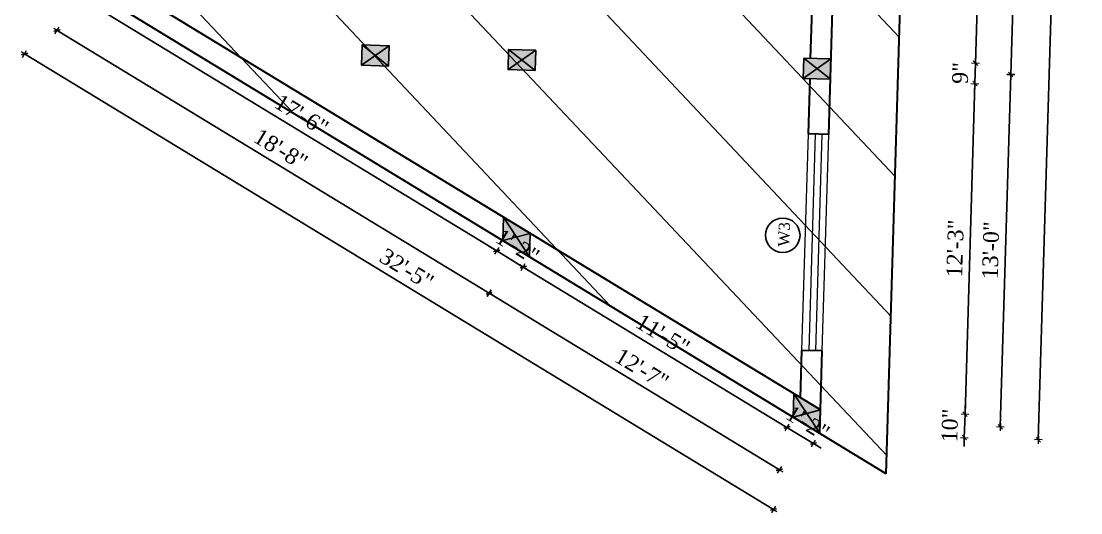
# Model space of a CAD drawing. Header units: inches. Extents: x 4069 to 291496, y -47643 to 12535.
# Drawn here: x 136913.2 to 137383.1, y -20158.6 to -19940.6 of the extents above; entities that cross this region are included whole.
import ezdxf

# ---------------------------------------------------------------- set-up
doc = ezdxf.new("R2010")
doc.units = ezdxf.units.IN
doc.header["$LTSCALE"] = 5
doc.header["$MEASUREMENT"] = 0
for name, color, linetype, lineweight in [('A-WALL', 7, 'Continuous', 9), ('Dimension', 7, 'Continuous', 18), ('Dw', 2, 'Continuous', 18)]:
    doc.layers.add(name, color=color, linetype=linetype, lineweight=lineweight)
doc.layers.add('dim line', color=7, linetype='Continuous', lineweight=15, true_color=0xfab2b2)
doc.layers.add('TEXT', color=6, linetype='Continuous')
doc.layers.add('WALL', color=7, linetype='Continuous')
doc.styles.add('ordinary', font='times.ttf')
doc.dimstyles.new('Copy of 96', dxfattribs={"dimtxt": 7, "dimasz": 4, "dimexe": 0.5, "dimexo": 0.5, "dimgap": 3, "dimtad": 1, "dimdec": 1, "dimzin": 11, "dimdsep": 46, "dimlunit": 4, "dimtxsty": 'ordinary', "dimblk": 'OBLIQUE', "dimcen": 0.09, "dimse1": 1, "dimse2": 1, "dimclrt": 6, "dimazin": 0, "dimtfac": 1, "dimtdec": 1, "dimtix": 1, "dimtmove": 2, "dimatfit": 3, "dimldrblk": 'leader', "dimfxl": 0.5, "dimfxlon": 1, "dimtolj": 1, "dimtzin": 0, "dimarcsym": 0})

# ---------------------------------------------------------------- blocks, each defined once
blk = doc.blocks.new('c2a')
at = {"color": 1, "ltscale": 5}
for p, q in [((18091.63, 4625.76), (18084.82, 4613.76)), ((18101.98, 4625.76), (18091.63, 4625.76)), ((18095.17, 4613.76), (18101.98, 4625.76)), ((18084.82, 4613.76), (18095.17, 4613.76))]:
    blk.add_line(p, q, dxfattribs=at)
blk = doc.blocks.new('oblique')
at = {"color": 0, "lineweight": -2}
blk.add_line((0.25, 0.25), (-0.25, -0.25), dxfattribs=at)
at = {"layer": 'dim line', "lineweight": 9}
for p, q in [((-0.4375, 0), (0.4375, 0)), ((0, 0.4375), (0, -0.4375))]:
    blk.add_line(p, q, dxfattribs=at)
blk = doc.blocks.new('*D3868')
at = {"layer": 'A-WALL', "color": 0, "lineweight": -2, "ltscale": 50, "transparency": 16777216}
blk.add_line((137356.54, -19814.33), (137352.07, -19964.26), dxfattribs=at)
at = {"layer": 'Defpoints', "color": 0, "ltscale": 50, "transparency": 16777216}
for p in [(137276.65, -19811.94), (137272.17, -19961.88), (137352.07, -19964.26)]:
    blk.add_point(p, dxfattribs=at)
at = {"layer": 'A-WALL', "color": 0, "lineweight": -2, "ltscale": 50, "transparency": 16777216, "xscale": 4, "yscale": 4, "zscale": 4}
for p, rotation in [((137356.54, -19814.33), 88.28998542889887), ((137352.07, -19964.26), 268.2899854288989)]:
    blk.add_blockref('oblique', p, dxfattribs=dict(at, rotation=rotation))
at = {"layer": 'A-WALL', "color": 6, "ltscale": 50, "transparency": 16777216, "insert": (137347.75, -19889.1), "char_height": 7, "attachment_point": 5, "rotation": 88.29, "style": 'ordinary'}
blk.add_mtext('\\A1;12\'-6"', dxfattribs=at)
blk = doc.blocks.new('_OBLIQUE')
at = {"color": 0, "linetype": 'ByBlock'}
blk.add_line((-0.5, -0.5), (0.5, 0.5), dxfattribs=at)
blk = doc.blocks.new('leader')
at = {"layer": 'Dimension'}
for p, q in [((0, -4.33), (0, 4.33)), ((-4.42, 0), (4.42, 0))]:
    blk.add_line(p, q, dxfattribs=at)
blk = doc.blocks.new('*D3869')
at = {"layer": 'A-WALL', "color": 0, "lineweight": -2, "ltscale": 50, "transparency": 16777216}
blk.add_line((137352.07, -19964.26), (137347.4, -20120.52), dxfattribs=at)
at = {"layer": 'Defpoints', "color": 0, "ltscale": 50, "transparency": 16777216}
for p in [(137272.17, -19961.88), (137267.51, -20118.13), (137347.4, -20120.52)]:
    blk.add_point(p, dxfattribs=at)
at = {"layer": 'A-WALL', "color": 0, "lineweight": -2, "ltscale": 50, "transparency": 16777216, "xscale": 4, "yscale": 4, "zscale": 4}
for p, rotation in [((137352.07, -19964.26), 88.28998542889887), ((137347.4, -20120.52), 268.2899854288989)]:
    blk.add_blockref('oblique', p, dxfattribs=dict(at, rotation=rotation))
at = {"layer": 'A-WALL', "color": 6, "ltscale": 50, "transparency": 16777216, "insert": (137343.18, -20042.19), "char_height": 7, "attachment_point": 5, "rotation": 88.29, "style": 'ordinary'}
blk.add_mtext('\\A1;13\'-0"', dxfattribs=at)
blk = doc.blocks.new('*D3870')
at = {"layer": 'A-WALL', "color": 0, "lineweight": -2, "ltscale": 50, "transparency": 16777216}
blk.add_line((137381.36, -19553.45), (137364.26, -20126.2), dxfattribs=at)
at = {"layer": 'Defpoints', "color": 0, "ltscale": 50, "transparency": 16777216}
for p in [(137284.45, -19550.56), (137267.35, -20123.3), (137364.26, -20126.2)]:
    blk.add_point(p, dxfattribs=at)
at = {"layer": 'A-WALL', "color": 0, "lineweight": -2, "ltscale": 50, "transparency": 16777216, "xscale": 4, "yscale": 4, "zscale": 4}
for p, rotation in [((137381.36, -19553.45), 88.28998542889887), ((137364.26, -20126.2), 268.2899854288989)]:
    blk.add_blockref('oblique', p, dxfattribs=dict(at, rotation=rotation))
at = {"layer": 'A-WALL', "color": 6, "ltscale": 50, "transparency": 16777216, "insert": (137366.25, -19839.63), "char_height": 7, "attachment_point": 5, "rotation": 88.29, "style": 'ordinary'}
blk.add_mtext('\\A1;47\'-9"', dxfattribs=at)
blk = doc.blocks.new('*D3871')
at = {"layer": 'A-WALL', "color": 0, "lineweight": -2, "ltscale": 50, "transparency": 16777216}
for p, q in [((137252.79, -20120.7), (137249.37, -20118.62)), ((137264.58, -20127.87), (137252.79, -20120.7)), ((137264.58, -20127.87), (137268, -20129.95))]:
    blk.add_line(p, q, dxfattribs=at)
at = {"layer": 'Defpoints', "color": 0, "ltscale": 50, "transparency": 16777216}
for p in [(137255.56, -20116.14), (137252.79, -20120.7), (137267.35, -20123.3)]:
    blk.add_point(p, dxfattribs=at)
at = {"layer": 'A-WALL', "color": 0, "lineweight": -2, "ltscale": 50, "transparency": 16777216, "xscale": 4, "yscale": 4, "zscale": 4}
for p, rotation in [((137252.79, -20120.7), 328.7014709224883), ((137264.58, -20127.87), 148.7014709224883)]:
    blk.add_blockref('oblique', p, dxfattribs=dict(at, rotation=rotation))
at = {"layer": 'A-WALL', "color": 6, "ltscale": 50, "transparency": 16777216, "insert": (137262.06, -20118.73), "char_height": 7, "attachment_point": 5, "rotation": 328.7015, "style": 'ordinary'}
blk.add_mtext('\\A1;1\'-2"', dxfattribs=at)
blk = doc.blocks.new('*D3872')
at = {"layer": 'A-WALL', "color": 0, "lineweight": -2, "ltscale": 50, "transparency": 16777216}
blk.add_line((137252.79, -20120.7), (137135.86, -20049.61), dxfattribs=at)
at = {"layer": 'Defpoints', "color": 0, "ltscale": 50, "transparency": 16777216}
for p in [(137138.63, -20045.04), (137135.86, -20049.61), (137255.56, -20116.14)]:
    blk.add_point(p, dxfattribs=at)
at = {"layer": 'A-WALL', "color": 0, "lineweight": -2, "ltscale": 50, "transparency": 16777216, "xscale": 4, "yscale": 4, "zscale": 4}
for p, rotation in [((137135.86, -20049.61), 148.7014709249468), ((137252.79, -20120.7), 328.7014709249468)]:
    blk.add_blockref('oblique', p, dxfattribs=dict(at, rotation=rotation))
at = {"layer": 'A-WALL', "color": 6, "ltscale": 50, "transparency": 16777216, "insert": (137197.73, -20079.55), "char_height": 7, "attachment_point": 5, "rotation": 328.7015, "style": 'ordinary'}
blk.add_mtext('\\A1;11\'-5"', dxfattribs=at)
blk = doc.blocks.new('*D3873')
at = {"layer": 'A-WALL', "color": 0, "lineweight": -2, "ltscale": 50, "transparency": 16777216}
for p, q in [((137124.07, -20042.44), (137120.65, -20040.36)), ((137135.86, -20049.61), (137124.07, -20042.44)), ((137135.86, -20049.61), (137139.27, -20051.69))]:
    blk.add_line(p, q, dxfattribs=at)
at = {"layer": 'Defpoints', "color": 0, "ltscale": 50, "transparency": 16777216}
for p in [(137126.84, -20037.88), (137124.07, -20042.44), (137138.63, -20045.04)]:
    blk.add_point(p, dxfattribs=at)
at = {"layer": 'A-WALL', "color": 0, "lineweight": -2, "ltscale": 50, "transparency": 16777216, "xscale": 4, "yscale": 4, "zscale": 4}
for p, rotation in [((137124.07, -20042.44), 328.7014709249468), ((137135.86, -20049.61), 148.7014709249468)]:
    blk.add_blockref('oblique', p, dxfattribs=dict(at, rotation=rotation))
at = {"layer": 'A-WALL', "color": 6, "ltscale": 50, "transparency": 16777216, "insert": (137133.34, -20040.47), "char_height": 7, "attachment_point": 5, "rotation": 328.7015, "style": 'ordinary'}
blk.add_mtext('\\A1;1\'-2"', dxfattribs=at)
blk = doc.blocks.new('*D3874')
at = {"layer": 'A-WALL', "color": 0, "lineweight": -2, "ltscale": 50, "transparency": 16777216}
blk.add_line((137124.07, -20042.44), (136944.25, -19933.12), dxfattribs=at)
at = {"layer": 'Defpoints', "color": 0, "ltscale": 50, "transparency": 16777216}
for p in [(136947.02, -19928.55), (136944.25, -19933.12), (137126.84, -20037.88)]:
    blk.add_point(p, dxfattribs=at)
at = {"layer": 'A-WALL', "color": 0, "lineweight": -2, "ltscale": 50, "transparency": 16777216, "xscale": 4, "yscale": 4, "zscale": 4}
for p, rotation in [((136944.25, -19933.12), 148.7014709249468), ((137124.07, -20042.44), 328.7014709249468)]:
    blk.add_blockref('oblique', p, dxfattribs=dict(at, rotation=rotation))
at = {"layer": 'A-WALL', "color": 6, "ltscale": 50, "transparency": 16777216, "insert": (137037.57, -19982.16), "char_height": 7, "attachment_point": 5, "rotation": 328.7015, "style": 'ordinary'}
blk.add_mtext('\\A1;17\'-6"', dxfattribs=at)
blk = doc.blocks.new('*D3876')
at = {"layer": 'A-WALL', "color": 0, "lineweight": -2, "ltscale": 50, "transparency": 16777216}
blk.add_line((136929.1, -19944.75), (137120.71, -20061.24), dxfattribs=at)
at = {"layer": 'Defpoints', "color": 0, "ltscale": 50, "transparency": 16777216}
for p in [(136941.13, -19924.97), (137132.74, -20041.46), (137120.71, -20061.24)]:
    blk.add_point(p, dxfattribs=at)
at = {"layer": 'A-WALL', "color": 0, "lineweight": -2, "ltscale": 50, "transparency": 16777216, "xscale": 4, "yscale": 4, "zscale": 4}
for p, rotation in [((136929.1, -19944.75), 148.7014709224112), ((137120.71, -20061.24), 328.7014709224112)]:
    blk.add_blockref('oblique', p, dxfattribs=dict(at, rotation=rotation))
at = {"layer": 'A-WALL', "color": 6, "ltscale": 50, "transparency": 16777216, "insert": (137028.31, -19997.39), "char_height": 7, "attachment_point": 5, "rotation": 328.7015, "style": 'ordinary'}
blk.add_mtext('\\A1;18\'-8"', dxfattribs=at)
blk = doc.blocks.new('*D3877')
at = {"layer": 'A-WALL', "color": 0, "lineweight": -2, "ltscale": 50, "transparency": 16777216}
blk.add_line((137120.71, -20061.24), (137249.43, -20139.5), dxfattribs=at)
at = {"layer": 'Defpoints', "color": 0, "ltscale": 50, "transparency": 16777216}
for p in [(137132.74, -20041.46), (137261.46, -20119.72), (137249.43, -20139.5)]:
    blk.add_point(p, dxfattribs=at)
at = {"layer": 'A-WALL', "color": 0, "lineweight": -2, "ltscale": 50, "transparency": 16777216, "xscale": 4, "yscale": 4, "zscale": 4}
for p, rotation in [((137120.71, -20061.24), 148.7014709249468), ((137249.43, -20139.5), 328.7014709249468)]:
    blk.add_blockref('oblique', p, dxfattribs=dict(at, rotation=rotation))
at = {"layer": 'A-WALL', "color": 6, "ltscale": 50, "transparency": 16777216, "insert": (137188.48, -20094.76), "char_height": 7, "attachment_point": 5, "rotation": 328.7015, "style": 'ordinary'}
blk.add_mtext('\\A1;12\'-7"', dxfattribs=at)
blk = doc.blocks.new('*D3878')
at = {"layer": 'A-WALL', "color": 0, "lineweight": -2, "ltscale": 50, "transparency": 16777216}
blk.add_line((137246.82, -20157.08), (136914.7, -19955.16), dxfattribs=at)
at = {"layer": 'Defpoints', "color": 0, "ltscale": 50, "transparency": 16777216}
for p in [(136935.23, -19921.38), (136914.7, -19955.16), (137267.35, -20123.3)]:
    blk.add_point(p, dxfattribs=at)
at = {"layer": 'A-WALL', "color": 0, "lineweight": -2, "ltscale": 50, "transparency": 16777216, "xscale": 4, "yscale": 4, "zscale": 4}
for p, rotation in [((136914.7, -19955.16), 148.7014709224075), ((137246.82, -20157.08), 328.7014709224075)]:
    blk.add_blockref('oblique', p, dxfattribs=dict(at, rotation=rotation))
at = {"layer": 'A-WALL', "color": 6, "ltscale": 50, "transparency": 16777216, "insert": (137084.17, -20050.51), "char_height": 7, "attachment_point": 5, "rotation": 328.7015, "style": 'ordinary'}
blk.add_mtext('\\A1;32\'-5"', dxfattribs=at)
blk = doc.blocks.new('*D3923')
at = {"layer": 'A-WALL', "color": 0, "lineweight": -2, "ltscale": 50, "transparency": 16777216}
for p, q in [((137331.76, -20114.87), (137331.88, -20110.87)), ((137331.45, -20125.22), (137331.76, -20114.87)), ((137331.45, -20125.22), (137331.33, -20129.22))]:
    blk.add_line(p, q, dxfattribs=at)
at = {"layer": 'Defpoints', "color": 0, "ltscale": 50, "transparency": 16777216}
for p in [(137267.66, -20112.96), (137331.76, -20114.87), (137267.35, -20123.3)]:
    blk.add_point(p, dxfattribs=at)
at = {"layer": 'A-WALL', "color": 0, "lineweight": -2, "ltscale": 50, "transparency": 16777216, "xscale": 4, "yscale": 4, "zscale": 4}
for p, rotation in [((137331.76, -20114.87), 268.2899854288989), ((137331.45, -20125.22), 88.28998542889887)]:
    blk.add_blockref('oblique', p, dxfattribs=dict(at, rotation=rotation))
at = {"layer": 'A-WALL', "color": 6, "ltscale": 50, "transparency": 16777216, "insert": (137325.05, -20119.85), "char_height": 7, "attachment_point": 5, "rotation": 88.29, "style": 'ordinary'}
blk.add_mtext('\\A1;10"', dxfattribs=at)
blk = doc.blocks.new('*D3924')
at = {"layer": 'A-WALL', "color": 0, "lineweight": -2, "ltscale": 50, "transparency": 16777216}
blk.add_line((137331.76, -20114.87), (137336.14, -19968.29), dxfattribs=at)
at = {"layer": 'Defpoints', "color": 0, "ltscale": 50, "transparency": 16777216}
for p in [(137272.04, -19966.37), (137336.14, -19968.29), (137267.66, -20112.96)]:
    blk.add_point(p, dxfattribs=at)
at = {"layer": 'A-WALL', "color": 0, "lineweight": -2, "ltscale": 50, "transparency": 16777216, "xscale": 4, "yscale": 4, "zscale": 4}
for p, rotation in [((137336.14, -19968.29), 88.28998542889887), ((137331.76, -20114.87), 268.2899854288989)]:
    blk.add_blockref('oblique', p, dxfattribs=dict(at, rotation=rotation))
at = {"layer": 'A-WALL', "color": 6, "ltscale": 50, "transparency": 16777216, "insert": (137327.39, -20041.38), "char_height": 7, "attachment_point": 5, "rotation": 88.29, "style": 'ordinary'}
blk.add_mtext('\\A1;12\'-3"', dxfattribs=at)
blk = doc.blocks.new('*D3925')
at = {"layer": 'A-WALL', "color": 0, "lineweight": -2, "ltscale": 50, "transparency": 16777216}
for p, q in [((137336.41, -19959.29), (137336.53, -19955.29)), ((137336.14, -19968.29), (137336.41, -19959.29)), ((137336.14, -19968.29), (137336.02, -19972.29))]:
    blk.add_line(p, q, dxfattribs=at)
at = {"layer": 'Defpoints', "color": 0, "ltscale": 50, "transparency": 16777216}
for p in [(137272.31, -19957.38), (137336.41, -19959.29), (137272.04, -19966.37)]:
    blk.add_point(p, dxfattribs=at)
at = {"layer": 'A-WALL', "color": 0, "lineweight": -2, "ltscale": 50, "transparency": 16777216, "xscale": 4, "yscale": 4, "zscale": 4}
for p, rotation in [((137336.41, -19959.29), 268.2899854288989), ((137336.14, -19968.29), 88.28998542889887)]:
    blk.add_blockref('oblique', p, dxfattribs=dict(at, rotation=rotation))
at = {"layer": 'A-WALL', "color": 6, "ltscale": 50, "transparency": 16777216, "insert": (137329.7, -19963.59), "char_height": 7, "attachment_point": 5, "rotation": 88.29, "style": 'ordinary'}
blk.add_mtext('\\A1;9"', dxfattribs=at)
blk = doc.blocks.new('*D3926')
at = {"layer": 'A-WALL', "color": 0, "lineweight": -2, "ltscale": 50, "transparency": 16777216}
blk.add_line((137336.41, -19959.29), (137340.61, -19818.36), dxfattribs=at)
at = {"layer": 'Defpoints', "color": 0, "ltscale": 50, "transparency": 16777216}
for p in [(137276.52, -19816.44), (137340.61, -19818.36), (137272.31, -19957.38)]:
    blk.add_point(p, dxfattribs=at)
at = {"layer": 'A-WALL', "color": 0, "lineweight": -2, "ltscale": 50, "transparency": 16777216, "xscale": 4, "yscale": 4, "zscale": 4}
for p, rotation in [((137340.61, -19818.36), 88.28998542889887), ((137336.41, -19959.29), 268.2899854288989)]:
    blk.add_blockref('oblique', p, dxfattribs=dict(at, rotation=rotation))
at = {"layer": 'A-WALL', "color": 6, "ltscale": 50, "transparency": 16777216, "insert": (137331.94, -19888.63), "char_height": 7, "attachment_point": 5, "rotation": 88.29, "style": 'ordinary'}
blk.add_mtext('\\A1;11\'-9"', dxfattribs=at)

msp = doc.modelspace()

# ---------------------------------------------------------------- hatches: boundary and pattern name
at = {"layer": 'WALL', "linetype": 'ByBlock', "ltscale": 5, "true_color": 0xf8991e}
h = msp.add_hatch(dxfattribs=at)
h.set_pattern_fill('ANSI31', color=30, scale=350, angle=448.2899854)
h.set_pattern_definition([(133.29, (134465.808, -27336.42), (-31.8453, -29.99899), [])])
h.paths.add_polyline_path([(137296.83228, -20141.22671), (136917.54461, -19910.62953), (136928.54604, -19542.12508), (137314.43947, -19551.45506)])
h = msp.add_hatch(color=30, dxfattribs=at)
h.dxf.hatch_style = 1
h.paths.add_polyline_path([(137070.26324, -19955.84879), (137076.12628, -19960.52583), (137076.39485, -19951.52984)])
h.paths.add_polyline_path([(137076.39485, -19951.52984), (137064.40019, -19951.17175), (137070.26324, -19955.84879)])
h.paths.add_polyline_path([(137070.26324, -19955.84879), (137064.40019, -19951.17175), (137064.13163, -19960.16774)])
h.paths.add_polyline_path([(137064.13163, -19960.16774), (137076.12628, -19960.52583), (137070.26324, -19955.84879)])
h = msp.add_hatch(color=30, dxfattribs=at)
h.dxf.hatch_style = 1
h.paths.add_polyline_path([(137135.23429, -19957.78845), (137141.09733, -19962.46549), (137141.3659, -19953.4695)])
h.paths.add_polyline_path([(137141.3659, -19953.4695), (137129.37125, -19953.11141), (137135.23429, -19957.78845)])
h.paths.add_polyline_path([(137135.23429, -19957.78845), (137129.37125, -19953.11141), (137129.10268, -19962.1074)])
h.paths.add_polyline_path([(137129.10268, -19962.1074), (137141.09733, -19962.46549), (137135.23429, -19957.78845)])
h = msp.add_hatch(color=30, dxfattribs=at)
h.dxf.hatch_style = 1
h.paths.add_polyline_path([(137266.17595, -19961.69762), (137272.039, -19966.37466), (137272.30756, -19957.37867)])
h.paths.add_polyline_path([(137272.30756, -19957.37867), (137260.31291, -19957.02057), (137266.17595, -19961.69762)])
h.paths.add_polyline_path([(137266.17595, -19961.69762), (137260.31291, -19957.02057), (137260.04434, -19966.01657)])
h.paths.add_polyline_path([(137260.04434, -19966.01657), (137272.039, -19966.37466), (137266.17595, -19961.69762)])
h = msp.add_hatch(color=30, dxfattribs=at)
h.dxf.hatch_style = 1
h.paths.add_polyline_path([(137132.89074, -20036.28805), (137138.94083, -20034.69994), (137127.1495, -20027.53111)])
h.paths.add_polyline_path([(137132.89074, -20036.28805), (137127.1495, -20027.53111), (137126.84066, -20037.87616)])
h.paths.add_polyline_path([(137126.84066, -20037.87616), (137138.63199, -20045.04499), (137132.89074, -20036.28805)])
h.paths.add_polyline_path([(137132.89074, -20036.28805), (137138.63199, -20045.04499), (137138.94083, -20034.69994)])
h = msp.add_hatch(color=30, dxfattribs=at)
h.dxf.hatch_style = 1
h.paths.add_polyline_path([(137261.61273, -20114.54772), (137267.66281, -20112.9596), (137255.87148, -20105.79078)])
h.paths.add_polyline_path([(137261.61273, -20114.54772), (137255.87148, -20105.79078), (137255.56264, -20116.13583)])
h.paths.add_polyline_path([(137255.56264, -20116.13583), (137267.35397, -20123.30465), (137261.61273, -20114.54772)])
h.paths.add_polyline_path([(137261.61273, -20114.54772), (137267.35397, -20123.30465), (137267.66281, -20112.9596)])

# ---------------------------------------------------------------- linework, layer by layer
at = {"color": 1, "ltscale": 5}
for p, q in [((137076.39485, -19951.52984), (137064.13163, -19960.16774)), ((137076.12628, -19960.52583), (137064.40019, -19951.17175)), ((137141.3659, -19953.4695), (137129.10268, -19962.1074)), ((137141.09733, -19962.46549), (137129.37125, -19953.11141)), ((137272.039, -19966.37466), (137260.31291, -19957.02057)), ((137272.30756, -19957.37867), (137260.04434, -19966.01657)), ((137138.63199, -20045.04499), (137127.1495, -20027.53111)), ((137138.94083, -20034.69994), (137126.84066, -20037.87616)), ((137267.35397, -20123.30465), (137255.87148, -20105.79078)), ((137267.66281, -20112.9596), (137255.56264, -20116.13583))]:
    msp.add_line(p, q, dxfattribs=at)
at = {"layer": 'A-WALL', "lineweight": 30}
for p, q in [((137296.83228, -20141.22671), (137314.44498, -19551.27063)), ((137296.83228, -20141.22671), (136917.54461, -19910.62953)), ((137267.66281, -20112.9596), (136935.54045, -19911.03772)), ((137263.31157, -19957.1101), (137263.95315, -19935.61959)), ((137271.30789, -19990.86366), (137272.94915, -19935.88816)), ((137262.3119, -19990.59509), (137263.043, -19966.10609)), ((137271.30789, -19990.86366), (137262.3119, -19990.59509)), ((137258.81932, -20107.58299), (137259.44717, -20086.55234)), ((137268.44316, -20086.82091), (137259.44717, -20086.55234)), ((137267.35397, -20123.30465), (137268.44316, -20086.82091))]:
    msp.add_line(p, q, dxfattribs=at)
at = {"layer": 'Dw', "color": 3}
for p, q in [((137259.44717, -20086.55234), (137262.3119, -19990.59509)), ((137265.31057, -19990.68462), (137262.44583, -20086.64186)), ((137268.30923, -19990.77414), (137265.4445, -20086.73139)), ((137268.44316, -20086.82091), (137271.30789, -19990.86366))]:
    msp.add_line(p, q, dxfattribs=at)
at = {"layer": 'TEXT'}
msp.add_circle((137250.94147, -20035.52871), 7.64038, dxfattribs=at)
at = {"layer": 'WALL', "color": 2, "linetype": 'ByBlock', "ltscale": 5}
for points in [[(137076.12628, -19960.52583), (137076.39485, -19951.52984), (137064.40019, -19951.17175), (137064.13163, -19960.16774)], [(137141.09733, -19962.46549), (137141.3659, -19953.4695), (137129.37125, -19953.11141), (137129.10268, -19962.1074)], [(137272.039, -19966.37466), (137272.30756, -19957.37867), (137260.31291, -19957.02057), (137260.04434, -19966.01657)], [(137138.63199, -20045.04499), (137138.94083, -20034.69994), (137127.1495, -20027.53111), (137126.84066, -20037.87616)], [(137267.35397, -20123.30465), (137267.66281, -20112.9596), (137255.87148, -20105.79078), (137255.56264, -20116.13583)]]:
    msp.add_lwpolyline(points, close=True, dxfattribs=at)

# ---------------------------------------------------------------- block references
at = {"layer": 'WALL', "color": 2, "linetype": 'ByBlock', "ltscale": 5, "rotation": 88.28998542813865}
for p in [(141210.66821, -38259.48928), (141339.39019, -38337.74894)]:
    msp.add_blockref('c2a', p, dxfattribs=at)

# ---------------------------------------------------------------- texts
at = {"layer": 'TEXT', "style": 'ordinary'}
msp.add_text('W3', height=5, rotation=88.2903735, dxfattribs=at).set_placement((137253.85404, -20040.6509))

# ---------------------------------------------------------------- dimensions: what is measured, and where the dimension line sits
at = {"layer": 'A-WALL', "ltscale": 50}
for base, p1, p2, angle, picture, middle in [((137364.26351, -20126.19782), (137284.45283, -19550.55983), (137267.35397, -20123.30465), 88.2899854, '*D3870', (137366.24522, -19839.62933)), ((137352.0652, -19964.26177), (137276.64942, -19811.94346), (137272.17328, -19961.87666), 88.2899854, '*D3868', (137347.74563, -19889.0994)), ((137340.61343, -19818.35506), (137272.30756, -19957.37867), (137276.51514, -19816.44146), 88.2899854, '*D3926', (137331.94191, -19888.62759)), ((136944.24782, -19933.11612), (137126.84066, -20037.87616), (136947.02293, -19928.55159), 328.7014709, '*D3874', (137037.57012, -19982.16396)), ((137336.40585, -19959.29227), (137272.039, -19966.37466), (137272.30756, -19957.37867), 88.2899854, '*D3925', (137329.70384, -19963.59419)), ((137347.40031, -20120.51724), (137272.17328, -19961.87666), (137267.50839, -20118.13213), 88.2899854, '*D3869', (137343.17511, -20042.19374)), ((137336.13728, -19968.28826), (137267.66281, -20112.9596), (137272.039, -19966.37466), 88.2899854, '*D3924', (137327.39155, -20041.38496)), ((137124.06555, -20042.44069), (137138.63199, -20045.04499), (137126.84066, -20037.87616), 328.7014709, '*D3873', (137133.33794, -20040.47103)), ((137249.43149, -20139.50202), (137132.73632, -20041.46058), (137261.4583, -20119.72024), 148.7014709, '*D3877', (137188.48393, -20094.75775)), ((137135.85687, -20049.60951), (137255.56264, -20116.13583), (137138.63199, -20045.04499), 328.7014709, '*D3872', (137197.73039, -20079.54911)), ((137331.7611, -20114.87321), (137267.35397, -20123.30465), (137267.66281, -20112.9596), 88.2899854, '*D3923', (137325.04904, -20119.84996))]:
    dim = msp.add_linear_dim(base=base, p1=p1, p2=p2, angle=angle, dimstyle='Copy of 96', override={"dimdec": 0, "dimblk": 'oblique', "dimtdec": 0, "dimarcsym": 1}, dxfattribs=at)
    dim.commit()
    dim.dimension.update_dxf_attribs({"geometry": picture, "text_midpoint": middle})
for p1, p2, distance, picture, middle in [((137267.35397, -20123.30465), (136935.2316, -19921.38277), 39.52759, '*D3878', (137084.16651, -20050.51312)), ((136941.12727, -19924.96718), (137132.73632, -20041.46058), -23.15088, '*D3876', (137028.31317, -19997.38984)), ((137267.35397, -20123.30465), (137255.56264, -20116.13583), 5.34192, '*D3871', (137262.05992, -20118.7307))]:
    dim = msp.add_aligned_dim(p1=p1, p2=p2, distance=distance, dimstyle='Copy of 96', override={"dimdec": 0, "dimblk": 'oblique', "dimtdec": 0, "dimarcsym": 1}, dxfattribs=at)
    dim.commit()
    dim.dimension.update_dxf_attribs({"geometry": picture, "text_midpoint": middle})

doc.saveas('drawing.dxf')
